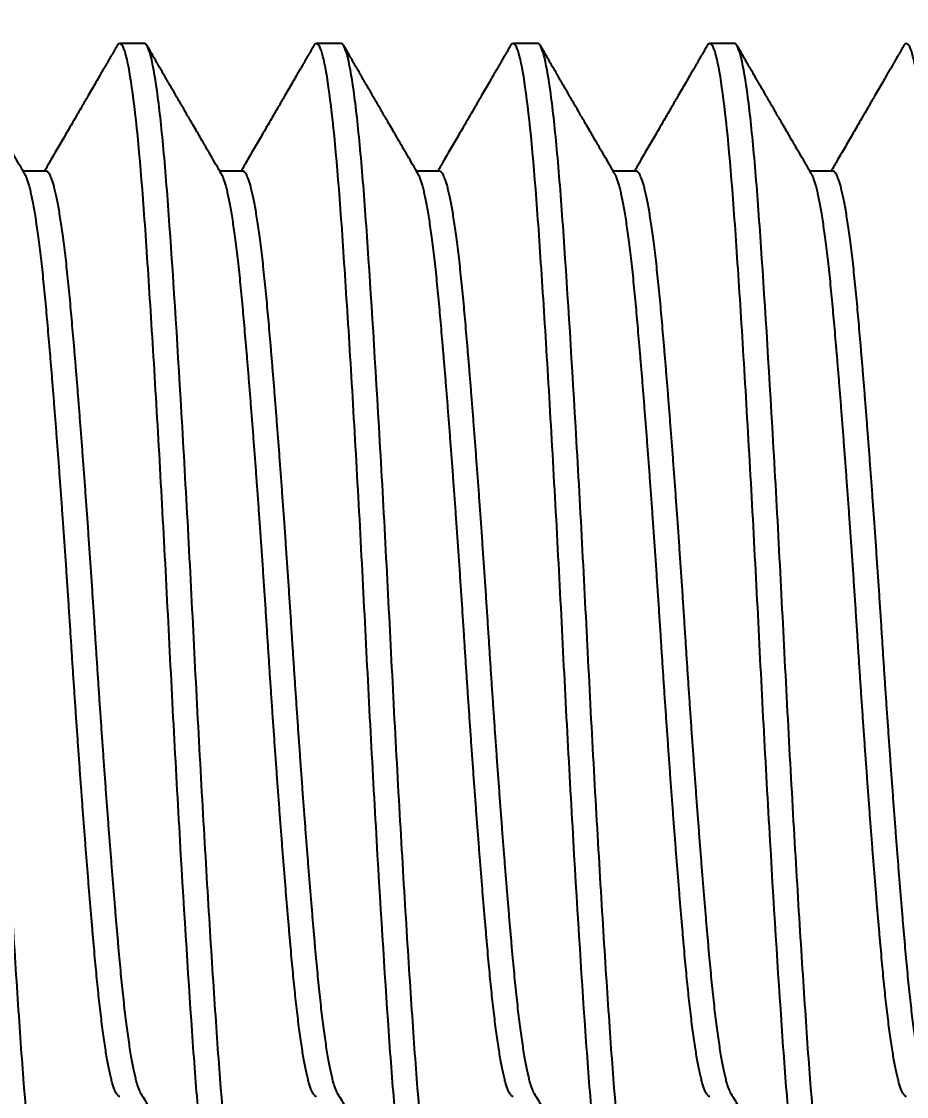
# Model space of a CAD drawing. Header units: millimetres. Extents: x 1.3 to 56, y 1.3 to 42.9.
# Drawn here: x 37.88 to 42.38, y 17.54 to 23 of the extents above; entities that cross this region are included whole.
import ezdxf

# ---------------------------------------------------------------- set-up
doc = ezdxf.new("R2010")
doc.units = ezdxf.units.MM
doc.header["$LTSCALE"] = 0.20493
doc.linetypes.add('SLD-Solid', pattern=[0])
doc.styles.add('SLDTEXTSTYLE0', font='ARIAL.TTF', dxfattribs={"width": 0.948})
doc.dimstyles.new('SLDDIMSTYLE0', dxfattribs={"dimtxt": 0.631591, "dimasz": 0.631591, "dimexe": 0, "dimexo": 0.0625, "dimgap": 0.157898, "dimtad": 0, "dimtih": 1, "dimtoh": 1, "dimdec": 3, "dimrnd": 1e-09, "dimzin": 12, "dimdsep": 46, "dimtxsty": 'SLDTEXTSTYLE0', "dimsah": 1, "dimcen": 0.09, "dimadec": 0, "dimazin": 3, "dimtfac": 1, "dimtdec": 3, "dimtofl": 0, "dimtmove": 0, "dimatfit": 3, "dimfxl": 1, "dimfrac": 2, "dimtolj": 1, "dimtzin": 12, "dimarcsym": 0})

# ---------------------------------------------------------------- blocks, each defined once
blk = doc.blocks.new('_D_2')
at = {"color": 7, "linetype": 'SLD-Solid', "lineweight": 0}
for p, q in [((34.5, 23.5365), (34.5, 28.0332)), ((46.5, 23.5365), (46.5, 28.0332)), ((34.5, 27.7079), (39.2964, 27.7079)), ((46.5, 27.7079), (41.7063, 27.7079))]:
    blk.add_line(p, q, dxfattribs=at)
at = {"color": 7, "linetype": 'SLD-Solid', "lineweight": 18}
for points in [[(34.5, 27.7079), (35.1316, 27.6107), (35.1316, 27.805)], [(46.5, 27.7079), (45.8684, 27.805), (45.8684, 27.6107)]]:
    blk.add_solid(points, dxfattribs=at)
at = {"color": 7, "linetype": 'SLD-Solid', "lineweight": 18, "insert": (39.2964, 28.0616), "char_height": 0.65065, "attachment_point": 1, "style": 'SLDTEXTSTYLE0'}
blk.add_mtext('12mm', dxfattribs=at)

msp = doc.modelspace()

# ---------------------------------------------------------------- linework, layer by layer
at = {"color": 7, "linetype": 'SLD-Solid', "lineweight": 25}
for p, q in [((38.5, 22.8858), (38.375, 22.8858)), ((39.5, 22.8858), (39.375, 22.8858)), ((40.5, 22.8858), (40.375, 22.8858)), ((41.5, 22.8858), (41.375, 22.8858)), ((38, 22.2363), (37.8837, 22.2363)), ((39, 22.2363), (38.8837, 22.2363)), ((40, 22.2363), (39.8837, 22.2363)), ((41, 22.2363), (40.8837, 22.2363)), ((42, 22.2363), (41.8837, 22.2363))]:
    msp.add_line(p, q, dxfattribs=at)
for points, knots in [([(38.0138, 16.8979), (38.0034, 16.88), (37.9937, 16.8818), (37.9728, 16.9254), (37.9618, 16.9678), (37.9285, 17.1558), (37.9059, 17.3646), (37.875, 17.758), (37.8653, 17.9016), (37.8441, 18.2211), (37.8331, 18.3954), (37.7997, 18.9478), (37.7771, 19.355), (37.7467, 19.9501), (37.7367, 20.1479), (37.7154, 20.5467), (37.7043, 20.7454), (37.6709, 21.3203), (37.6485, 21.6735), (37.6184, 22.1022), (37.6082, 22.2324), (37.5867, 22.4636), (37.5756, 22.5635), (37.5421, 22.805), (37.5198, 22.8858), (37.5, 22.8858)], [0, 0, 0, 0, 0.0625, 0.0625, 0.125, 0.125, 0.25, 0.25, 0.3125, 0.3125, 0.375, 0.375, 0.5, 0.5, 0.5625, 0.5625, 0.625, 0.625, 0.75, 0.75, 0.8125, 0.8125, 0.875, 0.875, 1, 1, 1, 1]), ([(38.875, 16.8858), (38.8552, 16.8858), (38.8329, 16.9666), (38.7995, 17.2082), (38.7884, 17.3081), (38.7668, 17.5392), (38.7567, 17.6694), (38.7266, 18.0982), (38.7041, 18.4513), (38.6707, 19.0263), (38.6596, 19.2249), (38.6383, 19.6238), (38.6284, 19.8215), (38.5979, 20.4166), (38.5753, 20.8239), (38.542, 21.3762), (38.531, 21.5506), (38.5098, 21.87), (38.5, 22.0136), (38.4692, 22.4071), (38.4465, 22.6158), (38.4132, 22.8039), (38.4023, 22.8462), (38.3813, 22.8898), (38.3716, 22.8917), (38.3612, 22.8737)], [0, 0, 0, 0, 0.125, 0.125, 0.1875, 0.1875, 0.25, 0.25, 0.375, 0.375, 0.4375, 0.4375, 0.5, 0.5, 0.625, 0.625, 0.6875, 0.6875, 0.75, 0.75, 0.875, 0.875, 0.9375, 0.9375, 1, 1, 1, 1]), ([(39.0138, 16.8979), (39.0034, 16.88), (38.9937, 16.8818), (38.9728, 16.9254), (38.9618, 16.9678), (38.9285, 17.1558), (38.9059, 17.3646), (38.875, 17.758), (38.8653, 17.9016), (38.8441, 18.2211), (38.8331, 18.3954), (38.7997, 18.9478), (38.7771, 19.355), (38.7467, 19.9501), (38.7367, 20.1479), (38.7154, 20.5467), (38.7043, 20.7454), (38.6709, 21.3203), (38.6485, 21.6735), (38.6184, 22.1022), (38.6082, 22.2324), (38.5867, 22.4636), (38.5756, 22.5635), (38.5421, 22.805), (38.5198, 22.8858), (38.5, 22.8858)], [0, 0, 0, 0, 0.0625, 0.0625, 0.125, 0.125, 0.25, 0.25, 0.3125, 0.3125, 0.375, 0.375, 0.5, 0.5, 0.5625, 0.5625, 0.625, 0.625, 0.75, 0.75, 0.8125, 0.8125, 0.875, 0.875, 1, 1, 1, 1]), ([(39.875, 16.8858), (39.8552, 16.8858), (39.8329, 16.9666), (39.7995, 17.2082), (39.7884, 17.3081), (39.7668, 17.5392), (39.7567, 17.6694), (39.7266, 18.0982), (39.7041, 18.4513), (39.6707, 19.0263), (39.6596, 19.2249), (39.6383, 19.6238), (39.6284, 19.8215), (39.5979, 20.4166), (39.5753, 20.8239), (39.542, 21.3762), (39.531, 21.5506), (39.5098, 21.87), (39.5, 22.0136), (39.4692, 22.4071), (39.4465, 22.6158), (39.4132, 22.8039), (39.4023, 22.8462), (39.3813, 22.8898), (39.3716, 22.8917), (39.3612, 22.8737)], [0, 0, 0, 0, 0.125, 0.125, 0.1875, 0.1875, 0.25, 0.25, 0.375, 0.375, 0.4375, 0.4375, 0.5, 0.5, 0.625, 0.625, 0.6875, 0.6875, 0.75, 0.75, 0.875, 0.875, 0.9375, 0.9375, 1, 1, 1, 1]), ([(40.0138, 16.8979), (40.0034, 16.88), (39.9937, 16.8818), (39.9728, 16.9254), (39.9618, 16.9678), (39.9285, 17.1558), (39.9059, 17.3646), (39.875, 17.758), (39.8653, 17.9016), (39.8441, 18.2211), (39.8331, 18.3954), (39.7997, 18.9478), (39.7771, 19.355), (39.7467, 19.9501), (39.7367, 20.1479), (39.7154, 20.5467), (39.7043, 20.7454), (39.6709, 21.3203), (39.6485, 21.6735), (39.6184, 22.1022), (39.6082, 22.2324), (39.5867, 22.4636), (39.5756, 22.5635), (39.5421, 22.805), (39.5198, 22.8858), (39.5, 22.8858)], [0, 0, 0, 0, 0.0625, 0.0625, 0.125, 0.125, 0.25, 0.25, 0.3125, 0.3125, 0.375, 0.375, 0.5, 0.5, 0.5625, 0.5625, 0.625, 0.625, 0.75, 0.75, 0.8125, 0.8125, 0.875, 0.875, 1, 1, 1, 1]), ([(40.875, 16.8858), (40.8552, 16.8858), (40.8329, 16.9666), (40.7995, 17.2082), (40.7884, 17.3081), (40.7668, 17.5392), (40.7567, 17.6694), (40.7266, 18.0982), (40.7041, 18.4513), (40.6707, 19.0263), (40.6596, 19.2249), (40.6383, 19.6238), (40.6284, 19.8215), (40.5979, 20.4166), (40.5753, 20.8239), (40.542, 21.3762), (40.531, 21.5506), (40.5098, 21.87), (40.5, 22.0136), (40.4692, 22.4071), (40.4465, 22.6158), (40.4132, 22.8039), (40.4023, 22.8462), (40.3813, 22.8898), (40.3716, 22.8917), (40.3612, 22.8737)], [0, 0, 0, 0, 0.125, 0.125, 0.1875, 0.1875, 0.25, 0.25, 0.375, 0.375, 0.4375, 0.4375, 0.5, 0.5, 0.625, 0.625, 0.6875, 0.6875, 0.75, 0.75, 0.875, 0.875, 0.9375, 0.9375, 1, 1, 1, 1]), ([(41.0138, 16.8979), (41.0034, 16.88), (40.9937, 16.8818), (40.9728, 16.9254), (40.9618, 16.9678), (40.9285, 17.1558), (40.9059, 17.3646), (40.875, 17.758), (40.8653, 17.9016), (40.8441, 18.2211), (40.8331, 18.3954), (40.7997, 18.9478), (40.7771, 19.355), (40.7467, 19.9501), (40.7367, 20.1479), (40.7154, 20.5467), (40.7043, 20.7454), (40.6709, 21.3203), (40.6485, 21.6735), (40.6184, 22.1022), (40.6082, 22.2324), (40.5867, 22.4636), (40.5756, 22.5635), (40.5421, 22.805), (40.5198, 22.8858), (40.5, 22.8858)], [0, 0, 0, 0, 0.0625, 0.0625, 0.125, 0.125, 0.25, 0.25, 0.3125, 0.3125, 0.375, 0.375, 0.5, 0.5, 0.5625, 0.5625, 0.625, 0.625, 0.75, 0.75, 0.8125, 0.8125, 0.875, 0.875, 1, 1, 1, 1]), ([(41.875, 16.8858), (41.8552, 16.8858), (41.8329, 16.9666), (41.7995, 17.2082), (41.7884, 17.3081), (41.7668, 17.5392), (41.7567, 17.6694), (41.7266, 18.0982), (41.7041, 18.4513), (41.6707, 19.0263), (41.6596, 19.2249), (41.6383, 19.6238), (41.6284, 19.8215), (41.5979, 20.4166), (41.5753, 20.8239), (41.542, 21.3762), (41.531, 21.5506), (41.5098, 21.87), (41.5, 22.0136), (41.4692, 22.4071), (41.4465, 22.6158), (41.4132, 22.8039), (41.4023, 22.8462), (41.3813, 22.8898), (41.3716, 22.8917), (41.3612, 22.8737)], [0, 0, 0, 0, 0.125, 0.125, 0.1875, 0.1875, 0.25, 0.25, 0.375, 0.375, 0.4375, 0.4375, 0.5, 0.5, 0.625, 0.625, 0.6875, 0.6875, 0.75, 0.75, 0.875, 0.875, 0.9375, 0.9375, 1, 1, 1, 1]), ([(42.0138, 16.8979), (42.0034, 16.88), (41.9937, 16.8818), (41.9728, 16.9254), (41.9618, 16.9678), (41.9285, 17.1558), (41.9059, 17.3646), (41.875, 17.758), (41.8653, 17.9016), (41.8441, 18.2211), (41.8331, 18.3954), (41.7997, 18.9478), (41.7771, 19.355), (41.7467, 19.9501), (41.7367, 20.1479), (41.7154, 20.5467), (41.7043, 20.7454), (41.6709, 21.3203), (41.6485, 21.6735), (41.6184, 22.1022), (41.6082, 22.2324), (41.5867, 22.4636), (41.5756, 22.5635), (41.5421, 22.805), (41.5198, 22.8858), (41.5, 22.8858)], [0, 0, 0, 0, 0.0625, 0.0625, 0.125, 0.125, 0.25, 0.25, 0.3125, 0.3125, 0.375, 0.375, 0.5, 0.5, 0.5625, 0.5625, 0.625, 0.625, 0.75, 0.75, 0.8125, 0.8125, 0.875, 0.875, 1, 1, 1, 1]), ([(42.875, 16.8858), (42.8552, 16.8858), (42.8329, 16.9666), (42.7995, 17.2082), (42.7884, 17.3081), (42.7668, 17.5392), (42.7567, 17.6694), (42.7266, 18.0982), (42.7041, 18.4513), (42.6707, 19.0263), (42.6596, 19.2249), (42.6383, 19.6238), (42.6284, 19.8215), (42.5979, 20.4166), (42.5753, 20.8239), (42.542, 21.3762), (42.531, 21.5506), (42.5098, 21.87), (42.5, 22.0136), (42.4692, 22.4071), (42.4465, 22.6158), (42.4132, 22.8039), (42.4023, 22.8462), (42.3813, 22.8898), (42.3716, 22.8917), (42.3612, 22.8737)], [0, 0, 0, 0, 0.125, 0.125, 0.1875, 0.1875, 0.25, 0.25, 0.375, 0.375, 0.4375, 0.4375, 0.5, 0.5, 0.625, 0.625, 0.6875, 0.6875, 0.75, 0.75, 0.875, 0.875, 0.9375, 0.9375, 1, 1, 1, 1]), ([(37.8928, 22.2207), (37.8832, 22.2372), (37.8646, 22.2693), (37.8376, 22.3157), (37.8125, 22.3589), (37.7892, 22.3989), (37.7679, 22.4357), (37.7487, 22.4688), (37.7316, 22.4982), (37.7166, 22.5241), (37.7032, 22.5472), (37.6913, 22.5676), (37.681, 22.5855), (37.6719, 22.6011), (37.664, 22.6147), (37.657, 22.6267), (37.6507, 22.6377), (37.6445, 22.6483), (37.6387, 22.6584), (37.6325, 22.669), (37.6257, 22.6807), (37.6173, 22.6952), (37.6073, 22.7125), (37.5956, 22.7326), (37.5824, 22.7554), (37.5675, 22.7811), (37.551, 22.8095), (37.533, 22.8407), (37.5204, 22.8624), (37.5138, 22.8737)], [0, 0, 0, 0, 0.076008, 0.147115, 0.213317, 0.274612, 0.330998, 0.382474, 0.426507, 0.466172, 0.501467, 0.532426, 0.560031, 0.583494, 0.604351, 0.622601, 0.638551, 0.654535, 0.671332, 0.685061, 0.703041, 0.725273, 0.751758, 0.782495, 0.817486, 0.856732, 0.900232, 0.947988, 1, 1, 1, 1]), ([(38.3612, 22.8737), (38.3578, 22.8677), (38.3512, 22.8564), (38.3419, 22.8403), (38.3338, 22.8264), (38.3269, 22.8145), (38.3212, 22.8047), (38.3164, 22.7964), (38.3106, 22.7864), (38.3031, 22.7735), (38.2935, 22.7569), (38.2814, 22.7361), (38.2666, 22.7105), (38.2488, 22.6798), (38.2294, 22.6464), (38.205, 22.6044), (38.1755, 22.5535), (38.1406, 22.4934), (38.1038, 22.4299), (38.065, 22.3631), (38.0273, 22.2982), (38.0025, 22.2556), (37.9913, 22.2363)], [0, 0, 0, 0, 0.028342, 0.053444, 0.075308, 0.093933, 0.109319, 0.121503, 0.132987, 0.156225, 0.18229, 0.21118, 0.254297, 0.302482, 0.355549, 0.411468, 0.500546, 0.594865, 0.694421, 0.799208, 0.909224, 1, 1, 1, 1]), ([(38.8928, 22.2207), (38.8832, 22.2372), (38.8646, 22.2693), (38.8376, 22.3157), (38.8125, 22.3589), (38.7892, 22.3989), (38.7679, 22.4357), (38.7487, 22.4688), (38.7316, 22.4982), (38.7166, 22.5241), (38.7032, 22.5472), (38.6913, 22.5676), (38.681, 22.5855), (38.6719, 22.6011), (38.664, 22.6147), (38.657, 22.6267), (38.6507, 22.6377), (38.6445, 22.6483), (38.6387, 22.6584), (38.6325, 22.669), (38.6257, 22.6807), (38.6173, 22.6952), (38.6073, 22.7125), (38.5956, 22.7326), (38.5824, 22.7554), (38.5675, 22.7811), (38.551, 22.8095), (38.533, 22.8407), (38.5204, 22.8624), (38.5138, 22.8737)], [0, 0, 0, 0, 0.076008, 0.147115, 0.213317, 0.274612, 0.330998, 0.382474, 0.426507, 0.466172, 0.501467, 0.532426, 0.560031, 0.583494, 0.604351, 0.622601, 0.638551, 0.654535, 0.671332, 0.685061, 0.703041, 0.725273, 0.751758, 0.782495, 0.817486, 0.856732, 0.900232, 0.947988, 1, 1, 1, 1]), ([(39.3612, 22.8737), (39.3578, 22.8677), (39.3512, 22.8564), (39.3419, 22.8403), (39.3338, 22.8264), (39.3269, 22.8145), (39.3212, 22.8047), (39.3164, 22.7964), (39.3106, 22.7864), (39.3031, 22.7735), (39.2935, 22.7569), (39.2814, 22.7361), (39.2666, 22.7105), (39.2488, 22.6798), (39.2294, 22.6464), (39.205, 22.6044), (39.1755, 22.5535), (39.1406, 22.4934), (39.1038, 22.4299), (39.065, 22.3631), (39.0273, 22.2982), (39.0025, 22.2556), (38.9913, 22.2363)], [0, 0, 0, 0, 0.028342, 0.053444, 0.075308, 0.093933, 0.109319, 0.121503, 0.132987, 0.156225, 0.18229, 0.21118, 0.254297, 0.302482, 0.355549, 0.411468, 0.500546, 0.594865, 0.694421, 0.799208, 0.909224, 1, 1, 1, 1]), ([(39.8928, 22.2207), (39.8832, 22.2372), (39.8646, 22.2693), (39.8376, 22.3157), (39.8125, 22.3589), (39.7892, 22.3989), (39.7679, 22.4357), (39.7487, 22.4688), (39.7316, 22.4982), (39.7166, 22.5241), (39.7032, 22.5472), (39.6913, 22.5676), (39.681, 22.5855), (39.6719, 22.6011), (39.664, 22.6147), (39.657, 22.6267), (39.6507, 22.6377), (39.6445, 22.6483), (39.6387, 22.6584), (39.6325, 22.669), (39.6257, 22.6807), (39.6173, 22.6952), (39.6073, 22.7125), (39.5956, 22.7326), (39.5824, 22.7554), (39.5675, 22.7811), (39.551, 22.8095), (39.533, 22.8407), (39.5204, 22.8624), (39.5138, 22.8737)], [0, 0, 0, 0, 0.076008, 0.147115, 0.213317, 0.274612, 0.330998, 0.382474, 0.426507, 0.466172, 0.501467, 0.532426, 0.560031, 0.583494, 0.604351, 0.622601, 0.638551, 0.654535, 0.671332, 0.685061, 0.703041, 0.725273, 0.751758, 0.782495, 0.817486, 0.856732, 0.900232, 0.947988, 1, 1, 1, 1]), ([(40.3612, 22.8737), (40.3578, 22.8677), (40.3512, 22.8564), (40.3419, 22.8403), (40.3338, 22.8264), (40.3269, 22.8145), (40.3212, 22.8047), (40.3164, 22.7964), (40.3106, 22.7864), (40.3031, 22.7735), (40.2935, 22.7569), (40.2814, 22.7361), (40.2666, 22.7105), (40.2488, 22.6798), (40.2294, 22.6464), (40.205, 22.6044), (40.1755, 22.5535), (40.1406, 22.4934), (40.1038, 22.4299), (40.065, 22.3631), (40.0273, 22.2982), (40.0025, 22.2556), (39.9913, 22.2363)], [0, 0, 0, 0, 0.028342, 0.053444, 0.075308, 0.093933, 0.109319, 0.121503, 0.132987, 0.156225, 0.18229, 0.21118, 0.254297, 0.302482, 0.355549, 0.411468, 0.500546, 0.594865, 0.694421, 0.799208, 0.909224, 1, 1, 1, 1]), ([(40.8928, 22.2207), (40.8832, 22.2372), (40.8646, 22.2693), (40.8376, 22.3157), (40.8125, 22.3589), (40.7892, 22.3989), (40.7679, 22.4357), (40.7487, 22.4688), (40.7316, 22.4982), (40.7166, 22.5241), (40.7032, 22.5472), (40.6913, 22.5676), (40.681, 22.5855), (40.6719, 22.6011), (40.664, 22.6147), (40.657, 22.6267), (40.6507, 22.6377), (40.6445, 22.6483), (40.6387, 22.6584), (40.6325, 22.669), (40.6257, 22.6807), (40.6173, 22.6952), (40.6073, 22.7125), (40.5956, 22.7326), (40.5824, 22.7554), (40.5675, 22.7811), (40.551, 22.8095), (40.533, 22.8407), (40.5204, 22.8624), (40.5138, 22.8737)], [0, 0, 0, 0, 0.0760084, 0.147115, 0.213317, 0.2746123, 0.3309985, 0.3824735, 0.4265073, 0.4661721, 0.5014669, 0.5324255, 0.5600309, 0.5834938, 0.6043507, 0.6226012, 0.6385512, 0.6545349, 0.6713319, 0.6850605, 0.7030408, 0.725273, 0.7517577, 0.7824953, 0.8174864, 0.8567317, 0.9002318, 0.9479876, 1, 1, 1, 1]), ([(41.3612, 22.8737), (41.3578, 22.8677), (41.3512, 22.8564), (41.3419, 22.8403), (41.3338, 22.8264), (41.3269, 22.8145), (41.3212, 22.8047), (41.3164, 22.7964), (41.3106, 22.7864), (41.3031, 22.7735), (41.2935, 22.7569), (41.2814, 22.7361), (41.2666, 22.7105), (41.2488, 22.6798), (41.2294, 22.6464), (41.205, 22.6044), (41.1755, 22.5535), (41.1406, 22.4934), (41.1038, 22.4299), (41.065, 22.3631), (41.0273, 22.2982), (41.0025, 22.2556), (40.9913, 22.2363)], [0, 0, 0, 0, 0.028342, 0.053444, 0.075308, 0.093933, 0.109319, 0.121503, 0.132987, 0.156225, 0.18229, 0.21118, 0.254297, 0.302482, 0.355549, 0.411468, 0.500546, 0.594865, 0.694421, 0.799208, 0.909224, 1, 1, 1, 1]), ([(41.8928, 22.2207), (41.8832, 22.2372), (41.8646, 22.2693), (41.8376, 22.3157), (41.8125, 22.3589), (41.7892, 22.3989), (41.7679, 22.4357), (41.7487, 22.4688), (41.7316, 22.4982), (41.7166, 22.5241), (41.7032, 22.5472), (41.6913, 22.5676), (41.681, 22.5855), (41.6719, 22.6011), (41.664, 22.6147), (41.657, 22.6267), (41.6507, 22.6377), (41.6445, 22.6483), (41.6387, 22.6584), (41.6325, 22.669), (41.6257, 22.6807), (41.6173, 22.6952), (41.6073, 22.7125), (41.5956, 22.7326), (41.5824, 22.7554), (41.5675, 22.7811), (41.551, 22.8095), (41.533, 22.8407), (41.5204, 22.8624), (41.5138, 22.8737)], [0, 0, 0, 0, 0.076008, 0.147115, 0.213317, 0.274612, 0.330998, 0.382474, 0.426507, 0.466172, 0.501467, 0.532426, 0.560031, 0.583494, 0.604351, 0.622601, 0.638551, 0.654535, 0.671332, 0.685061, 0.703041, 0.725273, 0.751758, 0.782495, 0.817486, 0.856732, 0.900232, 0.947988, 1, 1, 1, 1]), ([(42.3612, 22.8737), (42.3578, 22.8677), (42.3512, 22.8564), (42.3419, 22.8403), (42.3338, 22.8264), (42.3269, 22.8145), (42.3212, 22.8047), (42.3164, 22.7964), (42.3106, 22.7864), (42.3031, 22.7735), (42.2935, 22.7569), (42.2814, 22.7361), (42.2666, 22.7105), (42.2488, 22.6798), (42.2294, 22.6464), (42.205, 22.6044), (42.1755, 22.5535), (42.1406, 22.4934), (42.1038, 22.4299), (42.065, 22.3631), (42.0273, 22.2982), (42.0025, 22.2556), (41.9913, 22.2363)], [0, 0, 0, 0, 0.028342, 0.053444, 0.075308, 0.093933, 0.109319, 0.121503, 0.132987, 0.156225, 0.18229, 0.21118, 0.254297, 0.302482, 0.355549, 0.411468, 0.500546, 0.594865, 0.694421, 0.799208, 0.909224, 1, 1, 1, 1]), ([(38.4822, 17.551), (38.4822, 17.551), (38.4801, 17.554), (38.476, 17.5632), (38.4698, 17.5788), (38.4635, 17.5983), (38.4572, 17.621), (38.4509, 17.6473), (38.4445, 17.6772), (38.438, 17.7108), (38.4315, 17.7481), (38.425, 17.7887), (38.4186, 17.8326), (38.4122, 17.8796), (38.4058, 17.9296), (38.3995, 17.9827), (38.3932, 18.0389), (38.387, 18.098), (38.381, 18.1595), (38.375, 18.2239), (38.3689, 18.2916), (38.3627, 18.3627), (38.3563, 18.4369), (38.3498, 18.5138), (38.3433, 18.5934), (38.3367, 18.674), (38.3303, 18.7552), (38.3239, 18.8367), (38.3175, 18.9199), (38.3111, 19.0046), (38.3047, 19.0907), (38.2983, 19.1779), (38.292, 19.2661), (38.2857, 19.355), (38.2795, 19.4444), (38.2733, 19.5335), (38.2673, 19.6223), (38.2614, 19.7104), (38.2557, 19.7982), (38.2499, 19.8881), (38.2439, 19.9804), (38.2377, 20.0753), (38.2313, 20.1705), (38.2248, 20.2657), (38.2183, 20.3608), (38.2117, 20.4536), (38.2053, 20.544), (38.1989, 20.6318), (38.1925, 20.7185), (38.1861, 20.804), (38.1797, 20.8881), (38.1733, 20.9706), (38.167, 21.0513), (38.1607, 21.13), (38.1545, 21.2066), (38.1483, 21.2804), (38.1423, 21.3514), (38.1364, 21.4196), (38.1307, 21.4852), (38.1249, 21.5499), (38.1189, 21.6139), (38.1127, 21.6769), (38.1063, 21.7374), (38.0998, 21.7951), (38.0933, 21.8499), (38.0867, 21.9006), (38.0803, 21.9472), (38.0739, 21.9898), (38.0675, 22.0293), (38.0611, 22.0655), (38.0547, 22.0984), (38.0483, 22.1278), (38.042, 22.1537), (38.0357, 22.1762), (38.0295, 22.1951), (38.0233, 22.2103), (38.0173, 22.222), (38.0114, 22.2304), (38.0057, 22.2349), (38.0019, 22.2369), (38, 22.2363), (38, 22.2363)], [0, 0, 0, 0, 0.00017, 0.013085, 0.026061, 0.038855, 0.051689, 0.064554, 0.07744, 0.0906, 0.10376, 0.116911, 0.130042, 0.143142, 0.156202, 0.16921, 0.18238, 0.195476, 0.20849, 0.221412, 0.234679, 0.248043, 0.261492, 0.275018, 0.288608, 0.302253, 0.315156, 0.328088, 0.341037, 0.353994, 0.366949, 0.379892, 0.392812, 0.405701, 0.418548, 0.431343, 0.443851, 0.456292, 0.468657, 0.480939, 0.494206, 0.50757, 0.521019, 0.534545, 0.548135, 0.561779, 0.574683, 0.587615, 0.600564, 0.613521, 0.626476, 0.639419, 0.652339, 0.665228, 0.678074, 0.69087, 0.703377, 0.715818, 0.728184, 0.740466, 0.753733, 0.767096, 0.780546, 0.794072, 0.807662, 0.821306, 0.83421, 0.847141, 0.860091, 0.873048, 0.886003, 0.898945, 0.911866, 0.924754, 0.937601, 0.950396, 0.962904, 0.975345, 0.987711, 0.999993, 1, 1, 1, 1]), ([(39.4822, 17.551), (39.4822, 17.551), (39.4801, 17.554), (39.476, 17.5632), (39.4698, 17.5788), (39.4635, 17.5983), (39.4572, 17.621), (39.4509, 17.6473), (39.4445, 17.6772), (39.438, 17.7108), (39.4315, 17.7481), (39.425, 17.7887), (39.4186, 17.8326), (39.4122, 17.8796), (39.4058, 17.9296), (39.3995, 17.9827), (39.3932, 18.0389), (39.387, 18.098), (39.381, 18.1595), (39.375, 18.2239), (39.3689, 18.2916), (39.3627, 18.3627), (39.3563, 18.4369), (39.3498, 18.5138), (39.3433, 18.5934), (39.3367, 18.674), (39.3303, 18.7552), (39.3239, 18.8367), (39.3175, 18.9199), (39.3111, 19.0046), (39.3047, 19.0907), (39.2983, 19.1779), (39.292, 19.2661), (39.2857, 19.355), (39.2795, 19.4444), (39.2733, 19.5335), (39.2673, 19.6223), (39.2614, 19.7104), (39.2557, 19.7982), (39.2499, 19.8881), (39.2439, 19.9804), (39.2377, 20.0753), (39.2313, 20.1705), (39.2248, 20.2657), (39.2183, 20.3608), (39.2117, 20.4536), (39.2053, 20.544), (39.1989, 20.6318), (39.1925, 20.7185), (39.1861, 20.804), (39.1797, 20.8881), (39.1733, 20.9706), (39.167, 21.0513), (39.1607, 21.13), (39.1545, 21.2066), (39.1483, 21.2804), (39.1423, 21.3514), (39.1364, 21.4196), (39.1307, 21.4852), (39.1249, 21.5499), (39.1189, 21.6139), (39.1127, 21.6769), (39.1063, 21.7374), (39.0998, 21.7951), (39.0933, 21.8499), (39.0867, 21.9006), (39.0803, 21.9472), (39.0739, 21.9898), (39.0675, 22.0293), (39.0611, 22.0655), (39.0547, 22.0984), (39.0483, 22.1278), (39.042, 22.1537), (39.0357, 22.1762), (39.0295, 22.1951), (39.0233, 22.2103), (39.0173, 22.222), (39.0114, 22.2304), (39.0057, 22.2349), (39.0019, 22.2369), (39, 22.2363), (39, 22.2363)], [0, 0, 0, 0, 0.00017, 0.013085, 0.026061, 0.038855, 0.051689, 0.064554, 0.07744, 0.0906, 0.10376, 0.116911, 0.130042, 0.143142, 0.156202, 0.16921, 0.18238, 0.195476, 0.20849, 0.221412, 0.234679, 0.248043, 0.261492, 0.275018, 0.288608, 0.302253, 0.315156, 0.328088, 0.341037, 0.353994, 0.366949, 0.379892, 0.392812, 0.405701, 0.418548, 0.431343, 0.443851, 0.456292, 0.468657, 0.480939, 0.494206, 0.50757, 0.521019, 0.534545, 0.548135, 0.561779, 0.574683, 0.587615, 0.600564, 0.613521, 0.626476, 0.639419, 0.652339, 0.665228, 0.678074, 0.69087, 0.703377, 0.715818, 0.728184, 0.740466, 0.753733, 0.767096, 0.780546, 0.794072, 0.807662, 0.821306, 0.83421, 0.847141, 0.860091, 0.873048, 0.886003, 0.898945, 0.911866, 0.924754, 0.937601, 0.950396, 0.962904, 0.975345, 0.987711, 0.999993, 1, 1, 1, 1]), ([(40.4822, 17.551), (40.4822, 17.551), (40.4801, 17.554), (40.476, 17.5632), (40.4698, 17.5788), (40.4635, 17.5983), (40.4572, 17.621), (40.4509, 17.6473), (40.4445, 17.6772), (40.438, 17.7108), (40.4315, 17.7481), (40.425, 17.7887), (40.4186, 17.8326), (40.4122, 17.8796), (40.4058, 17.9296), (40.3995, 17.9827), (40.3932, 18.0389), (40.387, 18.098), (40.381, 18.1595), (40.375, 18.2239), (40.3689, 18.2916), (40.3627, 18.3627), (40.3563, 18.4369), (40.3498, 18.5138), (40.3433, 18.5934), (40.3367, 18.674), (40.3303, 18.7552), (40.3239, 18.8367), (40.3175, 18.9199), (40.3111, 19.0046), (40.3047, 19.0907), (40.2983, 19.1779), (40.292, 19.2661), (40.2857, 19.355), (40.2795, 19.4444), (40.2733, 19.5335), (40.2673, 19.6223), (40.2614, 19.7104), (40.2557, 19.7982), (40.2499, 19.8881), (40.2439, 19.9804), (40.2377, 20.0753), (40.2313, 20.1705), (40.2248, 20.2657), (40.2183, 20.3608), (40.2117, 20.4536), (40.2053, 20.544), (40.1989, 20.6318), (40.1925, 20.7185), (40.1861, 20.804), (40.1797, 20.8881), (40.1733, 20.9706), (40.167, 21.0513), (40.1607, 21.13), (40.1545, 21.2066), (40.1483, 21.2804), (40.1423, 21.3514), (40.1364, 21.4196), (40.1307, 21.4852), (40.1249, 21.5499), (40.1189, 21.6139), (40.1127, 21.6769), (40.1063, 21.7374), (40.0998, 21.7951), (40.0933, 21.8499), (40.0867, 21.9006), (40.0803, 21.9472), (40.0739, 21.9898), (40.0675, 22.0293), (40.0611, 22.0655), (40.0547, 22.0984), (40.0483, 22.1278), (40.042, 22.1537), (40.0357, 22.1762), (40.0295, 22.1951), (40.0233, 22.2103), (40.0173, 22.222), (40.0114, 22.2304), (40.0057, 22.2349), (40.0019, 22.2369), (40, 22.2363), (40, 22.2363)], [0, 0, 0, 0, 0.00017, 0.013085, 0.026061, 0.038855, 0.051689, 0.064554, 0.07744, 0.0906, 0.10376, 0.116911, 0.130042, 0.143142, 0.156202, 0.16921, 0.18238, 0.195476, 0.20849, 0.221412, 0.234679, 0.248043, 0.261492, 0.275018, 0.288608, 0.302253, 0.315156, 0.328088, 0.341037, 0.353994, 0.366949, 0.379892, 0.392812, 0.405701, 0.418548, 0.431343, 0.443851, 0.456292, 0.468657, 0.480939, 0.494206, 0.50757, 0.521019, 0.534545, 0.548135, 0.561779, 0.574683, 0.587615, 0.600564, 0.613521, 0.626476, 0.639419, 0.652339, 0.665228, 0.678074, 0.69087, 0.703377, 0.715818, 0.728184, 0.740466, 0.753733, 0.767096, 0.780546, 0.794072, 0.807662, 0.821306, 0.83421, 0.847141, 0.860091, 0.873048, 0.886003, 0.898945, 0.911866, 0.924754, 0.937601, 0.950396, 0.962904, 0.975345, 0.987711, 0.999993, 1, 1, 1, 1]), ([(41.4822, 17.551), (41.4822, 17.551), (41.4801, 17.554), (41.476, 17.5632), (41.4698, 17.5788), (41.4635, 17.5983), (41.4572, 17.621), (41.4509, 17.6473), (41.4445, 17.6772), (41.438, 17.7108), (41.4315, 17.7481), (41.425, 17.7887), (41.4186, 17.8326), (41.4122, 17.8796), (41.4058, 17.9296), (41.3995, 17.9827), (41.3932, 18.0389), (41.387, 18.098), (41.381, 18.1595), (41.375, 18.2239), (41.3689, 18.2916), (41.3627, 18.3627), (41.3563, 18.4369), (41.3498, 18.5138), (41.3433, 18.5934), (41.3367, 18.674), (41.3303, 18.7552), (41.3239, 18.8367), (41.3175, 18.9199), (41.3111, 19.0046), (41.3047, 19.0907), (41.2983, 19.1779), (41.292, 19.2661), (41.2857, 19.355), (41.2795, 19.4444), (41.2733, 19.5335), (41.2673, 19.6223), (41.2614, 19.7104), (41.2557, 19.7982), (41.2499, 19.8881), (41.2439, 19.9804), (41.2377, 20.0753), (41.2313, 20.1705), (41.2248, 20.2657), (41.2183, 20.3608), (41.2117, 20.4536), (41.2053, 20.544), (41.1989, 20.6318), (41.1925, 20.7185), (41.1861, 20.804), (41.1797, 20.8881), (41.1733, 20.9706), (41.167, 21.0513), (41.1607, 21.13), (41.1545, 21.2066), (41.1483, 21.2804), (41.1423, 21.3514), (41.1364, 21.4196), (41.1307, 21.4852), (41.1249, 21.5499), (41.1189, 21.6139), (41.1127, 21.6769), (41.1063, 21.7374), (41.0998, 21.7951), (41.0933, 21.8499), (41.0867, 21.9006), (41.0803, 21.9472), (41.0739, 21.9898), (41.0675, 22.0293), (41.0611, 22.0655), (41.0547, 22.0984), (41.0483, 22.1278), (41.042, 22.1537), (41.0357, 22.1762), (41.0295, 22.1951), (41.0233, 22.2103), (41.0173, 22.222), (41.0114, 22.2304), (41.0057, 22.2349), (41.0019, 22.2369), (41, 22.2363), (41, 22.2363)], [0, 0, 0, 0, 0.00017, 0.013085, 0.026061, 0.038855, 0.051689, 0.064554, 0.07744, 0.0906, 0.10376, 0.116911, 0.130042, 0.143142, 0.156202, 0.16921, 0.18238, 0.195476, 0.20849, 0.221412, 0.234679, 0.248043, 0.261492, 0.275018, 0.288608, 0.302253, 0.315156, 0.328088, 0.341037, 0.353994, 0.366949, 0.379892, 0.392812, 0.405701, 0.418548, 0.431343, 0.443851, 0.456292, 0.468657, 0.480939, 0.494206, 0.50757, 0.521019, 0.534545, 0.548135, 0.561779, 0.574683, 0.587615, 0.600564, 0.613521, 0.626476, 0.639419, 0.652339, 0.665228, 0.678074, 0.69087, 0.703377, 0.715818, 0.728184, 0.740466, 0.753733, 0.767096, 0.780546, 0.794072, 0.807662, 0.821306, 0.83421, 0.847141, 0.860091, 0.873048, 0.886003, 0.898945, 0.911866, 0.924754, 0.937601, 0.950396, 0.962904, 0.975345, 0.987711, 0.999993, 1, 1, 1, 1]), ([(42.4822, 17.551), (42.4822, 17.551), (42.4801, 17.554), (42.476, 17.5632), (42.4698, 17.5788), (42.4635, 17.5983), (42.4572, 17.621), (42.4509, 17.6473), (42.4445, 17.6772), (42.438, 17.7108), (42.4315, 17.7481), (42.425, 17.7887), (42.4186, 17.8326), (42.4122, 17.8796), (42.4058, 17.9296), (42.3995, 17.9827), (42.3932, 18.0389), (42.387, 18.098), (42.381, 18.1595), (42.375, 18.2239), (42.3689, 18.2916), (42.3627, 18.3627), (42.3563, 18.4369), (42.3498, 18.5138), (42.3433, 18.5934), (42.3367, 18.674), (42.3303, 18.7552), (42.3239, 18.8367), (42.3175, 18.9199), (42.3111, 19.0046), (42.3047, 19.0907), (42.2983, 19.1779), (42.292, 19.2661), (42.2857, 19.355), (42.2795, 19.4444), (42.2733, 19.5335), (42.2673, 19.6223), (42.2614, 19.7104), (42.2557, 19.7982), (42.2499, 19.8881), (42.2439, 19.9804), (42.2377, 20.0753), (42.2313, 20.1705), (42.2248, 20.2657), (42.2183, 20.3608), (42.2117, 20.4536), (42.2053, 20.544), (42.1989, 20.6318), (42.1925, 20.7185), (42.1861, 20.804), (42.1797, 20.8881), (42.1733, 20.9706), (42.167, 21.0513), (42.1607, 21.13), (42.1545, 21.2066), (42.1483, 21.2804), (42.1423, 21.3514), (42.1364, 21.4196), (42.1307, 21.4852), (42.1249, 21.5499), (42.1189, 21.6139), (42.1127, 21.6769), (42.1063, 21.7374), (42.0998, 21.7951), (42.0933, 21.8499), (42.0867, 21.9006), (42.0803, 21.9472), (42.0739, 21.9898), (42.0675, 22.0293), (42.0611, 22.0655), (42.0547, 22.0984), (42.0483, 22.1278), (42.042, 22.1537), (42.0357, 22.1762), (42.0295, 22.1951), (42.0233, 22.2103), (42.0173, 22.222), (42.0114, 22.2304), (42.0057, 22.2349), (42.0019, 22.2369), (42, 22.2363), (42, 22.2363)], [0, 0, 0, 0, 0.00017, 0.013085, 0.026061, 0.038855, 0.051689, 0.064554, 0.07744, 0.0906, 0.10376, 0.116911, 0.130042, 0.143142, 0.156202, 0.16921, 0.18238, 0.195476, 0.20849, 0.221412, 0.234679, 0.248043, 0.261492, 0.275018, 0.288608, 0.302253, 0.315156, 0.328088, 0.341037, 0.353994, 0.366949, 0.379892, 0.392812, 0.405701, 0.418548, 0.431343, 0.443851, 0.456292, 0.468657, 0.480939, 0.494206, 0.50757, 0.521019, 0.534545, 0.548135, 0.561779, 0.574683, 0.587615, 0.600564, 0.613521, 0.626476, 0.639419, 0.652339, 0.665228, 0.678074, 0.69087, 0.703377, 0.715818, 0.728184, 0.740466, 0.753733, 0.767096, 0.780546, 0.794072, 0.807662, 0.821306, 0.83421, 0.847141, 0.860091, 0.873048, 0.886003, 0.898945, 0.911866, 0.924754, 0.937601, 0.950396, 0.962904, 0.975345, 0.987711, 0.999993, 1, 1, 1, 1]), ([(38.375, 17.5353), (38.373, 17.5357), (38.3689, 17.5364), (38.3627, 17.5424), (38.3563, 17.552), (38.3498, 17.5656), (38.3433, 17.5831), (38.3367, 17.6043), (38.3303, 17.6287), (38.3239, 17.6562), (38.3175, 17.6871), (38.3111, 17.7214), (38.3047, 17.7591), (38.2983, 17.7999), (38.292, 17.8439), (38.2857, 17.8909), (38.2795, 17.9408), (38.2733, 17.993), (38.2673, 18.0475), (38.2614, 18.104), (38.2557, 18.1626), (38.2499, 18.225), (38.2439, 18.2916), (38.2377, 18.3627), (38.2313, 18.4369), (38.2248, 18.5138), (38.2183, 18.5934), (38.2117, 18.674), (38.2053, 18.7552), (38.1989, 18.8367), (38.1925, 18.9199), (38.1861, 19.0046), (38.1797, 19.0907), (38.1733, 19.1779), (38.167, 19.2661), (38.1607, 19.355), (38.1545, 19.4444), (38.1483, 19.5335), (38.1423, 19.6223), (38.1364, 19.7104), (38.1307, 19.7982), (38.1249, 19.8881), (38.1189, 19.9804), (38.1127, 20.0753), (38.1063, 20.1705), (38.0998, 20.2657), (38.0933, 20.3608), (38.0867, 20.4536), (38.0803, 20.544), (38.0739, 20.6318), (38.0675, 20.7185), (38.0611, 20.804), (38.0547, 20.8881), (38.0483, 20.9706), (38.042, 21.0513), (38.0357, 21.13), (38.0295, 21.2066), (38.0233, 21.2804), (38.0173, 21.3514), (38.0114, 21.4196), (38.0057, 21.4852), (37.9999, 21.5499), (37.9939, 21.6139), (37.9877, 21.6769), (37.9813, 21.7374), (37.9748, 21.7951), (37.9683, 21.8499), (37.9617, 21.9006), (37.9553, 21.9472), (37.9489, 21.9898), (37.9425, 22.0293), (37.9361, 22.0655), (37.9297, 22.0984), (37.9233, 22.1278), (37.917, 22.1537), (37.9107, 22.1762), (37.9045, 22.195), (37.8985, 22.2101), (37.8946, 22.2172), (37.8928, 22.2206)], [0, 0, 0, 0, 0.013262, 0.026625, 0.040074, 0.053599, 0.067189, 0.080832, 0.093736, 0.106667, 0.119615, 0.132572, 0.145526, 0.158469, 0.171389, 0.184277, 0.197123, 0.209918, 0.222425, 0.234865, 0.24723, 0.259512, 0.272779, 0.286141, 0.299591, 0.313116, 0.326706, 0.340349, 0.353253, 0.366183, 0.379132, 0.392089, 0.405043, 0.417986, 0.430906, 0.443794, 0.45664, 0.469435, 0.481942, 0.494382, 0.506747, 0.519029, 0.532296, 0.545658, 0.559108, 0.572633, 0.586223, 0.599866, 0.612769, 0.6257, 0.638649, 0.651606, 0.66456, 0.677503, 0.690423, 0.703311, 0.716157, 0.728952, 0.741459, 0.753899, 0.766264, 0.778546, 0.791812, 0.805175, 0.818625, 0.83215, 0.845739, 0.859383, 0.872286, 0.885217, 0.898166, 0.911123, 0.924077, 0.937019, 0.949939, 0.962827, 0.975674, 0.988468, 1, 1, 1, 1]), ([(39.375, 17.5353), (39.373, 17.5357), (39.3689, 17.5364), (39.3627, 17.5424), (39.3563, 17.552), (39.3498, 17.5656), (39.3433, 17.5831), (39.3367, 17.6043), (39.3303, 17.6287), (39.3239, 17.6562), (39.3175, 17.6871), (39.3111, 17.7214), (39.3047, 17.7591), (39.2983, 17.7999), (39.292, 17.8439), (39.2857, 17.8909), (39.2795, 17.9408), (39.2733, 17.993), (39.2673, 18.0475), (39.2614, 18.104), (39.2557, 18.1626), (39.2499, 18.225), (39.2439, 18.2916), (39.2377, 18.3627), (39.2313, 18.4369), (39.2248, 18.5138), (39.2183, 18.5934), (39.2117, 18.674), (39.2053, 18.7552), (39.1989, 18.8367), (39.1925, 18.9199), (39.1861, 19.0046), (39.1797, 19.0907), (39.1733, 19.1779), (39.167, 19.2661), (39.1607, 19.355), (39.1545, 19.4444), (39.1483, 19.5335), (39.1423, 19.6223), (39.1364, 19.7104), (39.1307, 19.7982), (39.1249, 19.8881), (39.1189, 19.9804), (39.1127, 20.0753), (39.1063, 20.1705), (39.0998, 20.2657), (39.0933, 20.3608), (39.0867, 20.4536), (39.0803, 20.544), (39.0739, 20.6318), (39.0675, 20.7185), (39.0611, 20.804), (39.0547, 20.8881), (39.0483, 20.9706), (39.042, 21.0513), (39.0357, 21.13), (39.0295, 21.2066), (39.0233, 21.2804), (39.0173, 21.3514), (39.0114, 21.4196), (39.0057, 21.4852), (38.9999, 21.5499), (38.9939, 21.6139), (38.9877, 21.6769), (38.9813, 21.7374), (38.9748, 21.7951), (38.9683, 21.8499), (38.9617, 21.9006), (38.9553, 21.9472), (38.9489, 21.9898), (38.9425, 22.0293), (38.9361, 22.0655), (38.9297, 22.0984), (38.9233, 22.1278), (38.917, 22.1537), (38.9107, 22.1762), (38.9045, 22.195), (38.8985, 22.2101), (38.8946, 22.2172), (38.8928, 22.2206)], [0, 0, 0, 0, 0.013262, 0.026625, 0.040074, 0.053599, 0.067189, 0.080832, 0.093736, 0.106667, 0.119615, 0.132572, 0.145526, 0.158469, 0.171389, 0.184277, 0.197123, 0.209918, 0.222425, 0.234865, 0.24723, 0.259512, 0.272779, 0.286141, 0.299591, 0.313116, 0.326706, 0.340349, 0.353253, 0.366183, 0.379132, 0.392089, 0.405043, 0.417986, 0.430906, 0.443794, 0.45664, 0.469435, 0.481942, 0.494382, 0.506747, 0.519029, 0.532296, 0.545658, 0.559108, 0.572633, 0.586223, 0.599866, 0.612769, 0.6257, 0.638649, 0.651606, 0.66456, 0.677503, 0.690423, 0.703311, 0.716157, 0.728952, 0.741459, 0.753899, 0.766264, 0.778546, 0.791812, 0.805175, 0.818625, 0.83215, 0.845739, 0.859383, 0.872286, 0.885217, 0.898166, 0.911123, 0.924077, 0.937019, 0.949939, 0.962827, 0.975674, 0.988468, 1, 1, 1, 1]), ([(40.375, 17.5353), (40.373, 17.5357), (40.3689, 17.5364), (40.3627, 17.5424), (40.3563, 17.552), (40.3498, 17.5656), (40.3433, 17.5831), (40.3367, 17.6043), (40.3303, 17.6287), (40.3239, 17.6562), (40.3175, 17.6871), (40.3111, 17.7214), (40.3047, 17.7591), (40.2983, 17.7999), (40.292, 17.8439), (40.2857, 17.8909), (40.2795, 17.9408), (40.2733, 17.993), (40.2673, 18.0475), (40.2614, 18.104), (40.2557, 18.1626), (40.2499, 18.225), (40.2439, 18.2916), (40.2377, 18.3627), (40.2313, 18.4369), (40.2248, 18.5138), (40.2183, 18.5934), (40.2117, 18.674), (40.2053, 18.7552), (40.1989, 18.8367), (40.1925, 18.9199), (40.1861, 19.0046), (40.1797, 19.0907), (40.1733, 19.1779), (40.167, 19.2661), (40.1607, 19.355), (40.1545, 19.4444), (40.1483, 19.5335), (40.1423, 19.6223), (40.1364, 19.7104), (40.1307, 19.7982), (40.1249, 19.8881), (40.1189, 19.9804), (40.1127, 20.0753), (40.1063, 20.1705), (40.0998, 20.2657), (40.0933, 20.3608), (40.0867, 20.4536), (40.0803, 20.544), (40.0739, 20.6318), (40.0675, 20.7185), (40.0611, 20.804), (40.0547, 20.8881), (40.0483, 20.9706), (40.042, 21.0513), (40.0357, 21.13), (40.0295, 21.2066), (40.0233, 21.2804), (40.0173, 21.3514), (40.0114, 21.4196), (40.0057, 21.4852), (39.9999, 21.5499), (39.9939, 21.6139), (39.9877, 21.6769), (39.9813, 21.7374), (39.9748, 21.7951), (39.9683, 21.8499), (39.9617, 21.9006), (39.9553, 21.9472), (39.9489, 21.9898), (39.9425, 22.0293), (39.9361, 22.0655), (39.9297, 22.0984), (39.9233, 22.1278), (39.917, 22.1537), (39.9107, 22.1762), (39.9045, 22.195), (39.8985, 22.2101), (39.8946, 22.2172), (39.8928, 22.2206)], [0, 0, 0, 0, 0.013262, 0.026625, 0.040074, 0.053599, 0.067189, 0.080832, 0.093736, 0.106667, 0.119615, 0.132572, 0.145526, 0.158469, 0.171389, 0.184277, 0.197123, 0.209918, 0.222425, 0.234865, 0.24723, 0.259512, 0.272779, 0.286141, 0.299591, 0.313116, 0.326706, 0.340349, 0.353253, 0.366183, 0.379132, 0.392089, 0.405043, 0.417986, 0.430906, 0.443794, 0.45664, 0.469435, 0.481942, 0.494382, 0.506747, 0.519029, 0.532296, 0.545658, 0.559108, 0.572633, 0.586223, 0.599866, 0.612769, 0.6257, 0.638649, 0.651606, 0.66456, 0.677503, 0.690423, 0.703311, 0.716157, 0.728952, 0.741459, 0.753899, 0.766264, 0.778546, 0.791812, 0.805175, 0.818625, 0.83215, 0.845739, 0.859383, 0.872286, 0.885217, 0.898166, 0.911123, 0.924077, 0.937019, 0.949939, 0.962827, 0.975674, 0.988468, 1, 1, 1, 1]), ([(41.375, 17.5353), (41.373, 17.5357), (41.3689, 17.5364), (41.3627, 17.5424), (41.3563, 17.552), (41.3498, 17.5656), (41.3433, 17.5831), (41.3367, 17.6043), (41.3303, 17.6287), (41.3239, 17.6562), (41.3175, 17.6871), (41.3111, 17.7214), (41.3047, 17.7591), (41.2983, 17.7999), (41.292, 17.8439), (41.2857, 17.8909), (41.2795, 17.9408), (41.2733, 17.993), (41.2673, 18.0475), (41.2614, 18.104), (41.2557, 18.1626), (41.2499, 18.225), (41.2439, 18.2916), (41.2377, 18.3627), (41.2313, 18.4369), (41.2248, 18.5138), (41.2183, 18.5934), (41.2117, 18.674), (41.2053, 18.7552), (41.1989, 18.8367), (41.1925, 18.9199), (41.1861, 19.0046), (41.1797, 19.0907), (41.1733, 19.1779), (41.167, 19.2661), (41.1607, 19.355), (41.1545, 19.4444), (41.1483, 19.5335), (41.1423, 19.6223), (41.1364, 19.7104), (41.1307, 19.7982), (41.1249, 19.8881), (41.1189, 19.9804), (41.1127, 20.0753), (41.1063, 20.1705), (41.0998, 20.2657), (41.0933, 20.3608), (41.0867, 20.4536), (41.0803, 20.544), (41.0739, 20.6318), (41.0675, 20.7185), (41.0611, 20.804), (41.0547, 20.8881), (41.0483, 20.9706), (41.042, 21.0513), (41.0357, 21.13), (41.0295, 21.2066), (41.0233, 21.2804), (41.0173, 21.3514), (41.0114, 21.4196), (41.0057, 21.4852), (40.9999, 21.5499), (40.9939, 21.6139), (40.9877, 21.6769), (40.9813, 21.7374), (40.9748, 21.7951), (40.9683, 21.8499), (40.9617, 21.9006), (40.9553, 21.9472), (40.9489, 21.9898), (40.9425, 22.0293), (40.9361, 22.0655), (40.9297, 22.0984), (40.9233, 22.1278), (40.917, 22.1537), (40.9107, 22.1762), (40.9045, 22.195), (40.8985, 22.2101), (40.8946, 22.2172), (40.8928, 22.2206)], [0, 0, 0, 0, 0.0132617, 0.0266246, 0.0400738, 0.0535988, 0.0671887, 0.0808325, 0.0937356, 0.1066665, 0.1196153, 0.132572, 0.1455265, 0.1584687, 0.1713888, 0.1842767, 0.1971229, 0.2099177, 0.2224251, 0.2348654, 0.2472304, 0.2595122, 0.2727786, 0.2861415, 0.2995907, 0.3131157, 0.3267057, 0.3403494, 0.3532525, 0.3661834, 0.3791322, 0.3920889, 0.4050434, 0.4179856, 0.4309057, 0.4437936, 0.4566398, 0.4694346, 0.481942, 0.4943823, 0.5067473, 0.5190291, 0.5322955, 0.5456584, 0.5591076, 0.5726326, 0.5862226, 0.5998663, 0.6127694, 0.6257004, 0.6386492, 0.6516058, 0.6645603, 0.6775025, 0.6904226, 0.7033105, 0.7161567, 0.7289515, 0.7414589, 0.7538992, 0.7662643, 0.778546, 0.7918125, 0.8051753, 0.8186245, 0.8321495, 0.8457395, 0.8593832, 0.8722863, 0.8852173, 0.8981661, 0.9111227, 0.9240772, 0.9370194, 0.9499395, 0.9628275, 0.9756736, 0.9884684, 1, 1, 1, 1]), ([(42.375, 17.5353), (42.373, 17.5357), (42.3689, 17.5364), (42.3627, 17.5424), (42.3563, 17.552), (42.3498, 17.5656), (42.3433, 17.5831), (42.3367, 17.6043), (42.3303, 17.6287), (42.3239, 17.6562), (42.3175, 17.6871), (42.3111, 17.7214), (42.3047, 17.7591), (42.2983, 17.7999), (42.292, 17.8439), (42.2857, 17.8909), (42.2795, 17.9408), (42.2733, 17.993), (42.2673, 18.0475), (42.2614, 18.104), (42.2557, 18.1626), (42.2499, 18.225), (42.2439, 18.2916), (42.2377, 18.3627), (42.2313, 18.4369), (42.2248, 18.5138), (42.2183, 18.5934), (42.2117, 18.674), (42.2053, 18.7552), (42.1989, 18.8367), (42.1925, 18.9199), (42.1861, 19.0046), (42.1797, 19.0907), (42.1733, 19.1779), (42.167, 19.2661), (42.1607, 19.355), (42.1545, 19.4444), (42.1483, 19.5335), (42.1423, 19.6223), (42.1364, 19.7104), (42.1307, 19.7982), (42.1249, 19.8881), (42.1189, 19.9804), (42.1127, 20.0753), (42.1063, 20.1705), (42.0998, 20.2657), (42.0933, 20.3608), (42.0867, 20.4536), (42.0803, 20.544), (42.0739, 20.6318), (42.0675, 20.7185), (42.0611, 20.804), (42.0547, 20.8881), (42.0483, 20.9706), (42.042, 21.0513), (42.0357, 21.13), (42.0295, 21.2066), (42.0233, 21.2804), (42.0173, 21.3514), (42.0114, 21.4196), (42.0057, 21.4852), (41.9999, 21.5499), (41.9939, 21.6139), (41.9877, 21.6769), (41.9813, 21.7374), (41.9748, 21.7951), (41.9683, 21.8499), (41.9617, 21.9006), (41.9553, 21.9472), (41.9489, 21.9898), (41.9425, 22.0293), (41.9361, 22.0655), (41.9297, 22.0984), (41.9233, 22.1278), (41.917, 22.1537), (41.9107, 22.1762), (41.9045, 22.195), (41.8985, 22.2101), (41.8946, 22.2172), (41.8928, 22.2206)], [0, 0, 0, 0, 0.0132617, 0.0266246, 0.0400738, 0.0535988, 0.0671887, 0.0808325, 0.0937356, 0.1066665, 0.1196153, 0.132572, 0.1455265, 0.1584687, 0.1713888, 0.1842767, 0.1971229, 0.2099177, 0.2224251, 0.2348654, 0.2472304, 0.2595122, 0.2727786, 0.2861415, 0.2995907, 0.3131157, 0.3267057, 0.3403494, 0.3532525, 0.3661834, 0.3791322, 0.3920889, 0.4050434, 0.4179856, 0.4309057, 0.4437936, 0.4566398, 0.4694346, 0.481942, 0.4943823, 0.5067473, 0.5190291, 0.5322955, 0.5456584, 0.5591076, 0.5726326, 0.5862226, 0.5998663, 0.6127694, 0.6257004, 0.6386492, 0.6516058, 0.6645603, 0.6775025, 0.6904226, 0.7033105, 0.7161567, 0.7289515, 0.7414589, 0.7538992, 0.7662643, 0.778546, 0.7918125, 0.8051753, 0.8186245, 0.8321495, 0.8457395, 0.8593832, 0.8722863, 0.8852173, 0.8981661, 0.9111227, 0.9240772, 0.9370194, 0.9499395, 0.9628275, 0.9756736, 0.9884684, 1, 1, 1, 1]), ([(38.4822, 17.551), (38.4965, 17.5265), (38.5243, 17.4786), (38.565, 17.4085), (38.6038, 17.3417), (38.6406, 17.2782), (38.6755, 17.2181), (38.704, 17.169), (38.7265, 17.1303), (38.7432, 17.1014), (38.7589, 17.0744), (38.7733, 17.0496), (38.7863, 17.0271), (38.7966, 17.0093), (38.8045, 16.9957), (38.8103, 16.9858), (38.8158, 16.9762), (38.8219, 16.9658), (38.8292, 16.9532), (38.8383, 16.9375), (38.8491, 16.9187), (38.857, 16.9052), (38.8612, 16.8979)], [0, 0, 0, 0, 0.112496, 0.219892, 0.322182, 0.419363, 0.511431, 0.59838, 0.644835, 0.689531, 0.731025, 0.768959, 0.803333, 0.834146, 0.850635, 0.865888, 0.879903, 0.89451, 0.913736, 0.937726, 0.96648, 1, 1, 1, 1]), ([(39.4822, 17.551), (39.4965, 17.5265), (39.5243, 17.4786), (39.565, 17.4085), (39.6038, 17.3417), (39.6406, 17.2782), (39.6755, 17.2181), (39.704, 17.169), (39.7265, 17.1303), (39.7432, 17.1014), (39.7589, 17.0744), (39.7733, 17.0496), (39.7863, 17.0271), (39.7966, 17.0093), (39.8045, 16.9957), (39.8103, 16.9858), (39.8158, 16.9762), (39.8219, 16.9658), (39.8292, 16.9532), (39.8383, 16.9375), (39.8491, 16.9187), (39.857, 16.9052), (39.8612, 16.8979)], [0, 0, 0, 0, 0.112496, 0.219892, 0.322182, 0.419363, 0.511431, 0.59838, 0.644835, 0.689531, 0.731025, 0.768959, 0.803333, 0.834146, 0.850635, 0.865888, 0.879903, 0.89451, 0.913736, 0.937726, 0.96648, 1, 1, 1, 1]), ([(40.4822, 17.551), (40.4965, 17.5265), (40.5243, 17.4786), (40.565, 17.4085), (40.6038, 17.3417), (40.6406, 17.2782), (40.6755, 17.2181), (40.704, 17.169), (40.7265, 17.1303), (40.7432, 17.1014), (40.7589, 17.0744), (40.7733, 17.0496), (40.7863, 17.0271), (40.7966, 17.0093), (40.8045, 16.9957), (40.8103, 16.9858), (40.8158, 16.9762), (40.8219, 16.9658), (40.8292, 16.9532), (40.8383, 16.9375), (40.8491, 16.9187), (40.857, 16.9052), (40.8612, 16.8979)], [0, 0, 0, 0, 0.112496, 0.219892, 0.322182, 0.419363, 0.511431, 0.59838, 0.644835, 0.689531, 0.731025, 0.768959, 0.803333, 0.834146, 0.850635, 0.865888, 0.879903, 0.89451, 0.913736, 0.937726, 0.96648, 1, 1, 1, 1]), ([(41.4822, 17.551), (41.4965, 17.5265), (41.5243, 17.4786), (41.565, 17.4085), (41.6038, 17.3417), (41.6406, 17.2782), (41.6755, 17.2181), (41.704, 17.169), (41.7265, 17.1303), (41.7432, 17.1014), (41.7589, 17.0744), (41.7733, 17.0496), (41.7863, 17.0271), (41.7966, 17.0093), (41.8045, 16.9957), (41.8103, 16.9858), (41.8158, 16.9762), (41.8219, 16.9658), (41.8292, 16.9532), (41.8383, 16.9375), (41.8491, 16.9187), (41.857, 16.9052), (41.8612, 16.8979)], [0, 0, 0, 0, 0.112496, 0.219892, 0.322182, 0.419363, 0.511431, 0.59838, 0.644835, 0.689531, 0.731025, 0.768959, 0.803333, 0.834146, 0.850635, 0.865888, 0.879903, 0.89451, 0.913736, 0.937726, 0.96648, 1, 1, 1, 1])]:
    msp.add_open_spline(points, degree=3, knots=knots, dxfattribs=at)

# ---------------------------------------------------------------- dimensions: what is measured, and where the dimension line sits
at = {"color": 7, "linetype": 'SLD-Solid', "lineweight": 18}
dim = msp.add_linear_dim(base=(46.5, 27.7079), p1=(34.5, 22.8858), p2=(46.5, 22.8858), dimstyle='SLDDIMSTYLE0', dxfattribs=at)
dim.commit()
dim.dimension.update_dxf_attribs({"geometry": '_D_2', "text_midpoint": (40.5013, 27.7079), "dimtype": 160})

doc.saveas('drawing.dxf')
